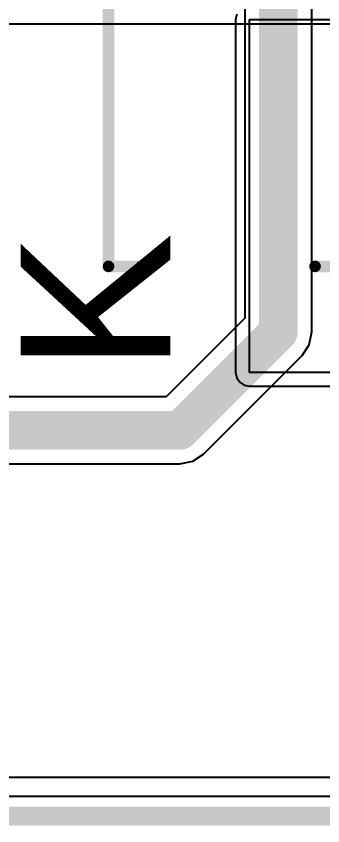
# Model space of a CAD drawing. Header units: inches. Extents: x 0 to 13.9, y -0.2 to 3.4.
# Drawn here: x 3.2952 to 3.454, y 1.245 to 1.6647 of the extents above; entities that cross this region are included whole.
import ezdxf

# ---------------------------------------------------------------- set-up
doc = ezdxf.new("R2010")
doc.units = ezdxf.units.IN
doc.header["$MEASUREMENT"] = 0
for name, color, linetype in [('Board_Outline', 216, 'Continuous'), ('Bottom Layer', 5, 'Continuous'), ('Dimensions', 6, 'Continuous'), ('Layer 1', 16, 'Continuous'), ('Layer 2', 76, 'Continuous'), ('Mechanical 4', 56, 'Continuous'), ('Mechanical 6', 56, 'Continuous'), ('Pad Holes', 156, 'Continuous'), ('Top Layer', 1, 'Continuous')]:
    doc.layers.add(name, color=color, linetype=linetype)
doc.styles.add('Arial', font='', dxfattribs={"height": 0.2})
doc.styles.get('Arial').set_extended_font_data('Arial')

msp = doc.modelspace()

# ---------------------------------------------------------------- hatches: boundary and pattern name
at = {"layer": 'Mechanical 4'}
h = msp.add_hatch(color=56, dxfattribs=at)
edge = h.paths.add_edge_path()
edge.add_arc((3.343, 1.535), 0.0015, 0, 360)
h = msp.add_hatch(color=56, dxfattribs=at)
edge = h.paths.add_edge_path()
edge.add_arc((3.343, 1.535), 0.0015, 0, 360)
h = msp.add_hatch(color=56, dxfattribs=at)
edge = h.paths.add_edge_path()
edge.add_arc((3.36, 1.535), 0.0015, 0, 360)
h = msp.add_hatch(color=56, dxfattribs=at)
edge = h.paths.add_edge_path()
edge.add_arc((3.45, 1.535), 0.0015, 0, 360)
at = {"layer": 'Pad Holes'}
h = msp.add_hatch(color=7, dxfattribs=at)
edge = h.paths.add_edge_path()
edge.add_arc((3.343, 1.535), 0.0015, 0, 360)
h = msp.add_hatch(color=7, dxfattribs=at)
edge = h.paths.add_edge_path()
edge.add_arc((3.343, 1.535), 0.0015, 0, 360)
h = msp.add_hatch(color=7, dxfattribs=at)
edge = h.paths.add_edge_path()
edge.add_arc((3.36, 1.535), 0.0015, 0, 360)
h = msp.add_hatch(color=7, dxfattribs=at)
edge = h.paths.add_edge_path()
edge.add_arc((3.45, 1.535), 0.0015, 0, 360)

# ---------------------------------------------------------------- linework, layer by layer
at = {"layer": 'Board_Outline'}
msp.add_lwpolyline([(0.75, 1.25, 0.01, 0.01, 0), (4, 1.25, 0.01, 0.01, 0)], format="xyseb", dxfattribs=at)
at = {"layer": 'Bottom Layer'}
for p, q in [((3.41367, 1.78769), (3.41367, 1.50818)), ((3.44833, 1.501), (3.44833, 1.78769)), ((3.41367, 1.50818), (3.37282, 1.46733)), ((3.44701, 1.49437), (3.44833, 1.501)), ((3.44326, 1.48874), (3.44701, 1.49437)), ((3.39226, 1.43774), (3.44326, 1.48874)), ((3.37282, 1.46733), (2.64401, 1.46733)), ((3.38663, 1.43399), (3.39226, 1.43774)), ((2.591, 1.43267), (3.38, 1.43267)), ((3.38, 1.43267), (3.38663, 1.43399)), ((3.83353, 1.2602), (2.96615, 1.2602))]:
    msp.add_line(p, q, dxfattribs=at)
for points in [[(3.431, 1.501, 0.02, 0.02, 0), (3.431, 1.795, 0.02, 0.02, 0)], [(3.38, 1.45, 0.02, 0.02, 0), (3.431, 1.501, 0.02, 0.02, 0)], [(2.591, 1.45, 0.02, 0.02, 0), (3.38, 1.45, 0.02, 0.02, 0)]]:
    msp.add_lwpolyline(points, format="xyseb", dxfattribs=at)
for points in [[(3.426, 1.501, 0.01, 0.01, 1), (3.436, 1.501, 0.01, 0.01, 1)], [(3.426, 1.501, 0.01, 0.01, 1), (3.436, 1.501, 0.01, 0.01, 1)], [(3.375, 1.45, 0.01, 0.01, 1), (3.385, 1.45, 0.01, 0.01, 1)], [(3.375, 1.45, 0.01, 0.01, 1), (3.385, 1.45, 0.01, 0.01, 1)]]:
    msp.add_lwpolyline(points, format="xyseb", close=True, dxfattribs=at)
at = {"layer": 'Dimensions'}
msp.add_lwpolyline([(0.765, 1.25, 0.01, 0.01, 0), (4.11, 1.25, 0.01, 0.01, 0)], format="xyseb", dxfattribs=at)
at = {"layer": 'Layer 1'}
for p, q in [((2.80949, 1.66075), (3.711, 1.66075)), ((3.83353, 1.2602), (0.75, 1.2602))]:
    msp.add_line(p, q, dxfattribs=at)
at = {"layer": 'Layer 2'}
msp.add_line((3.81201, 1.27), (0.73, 1.27), dxfattribs=at)
at = {"layer": 'Mechanical 4'}
for points in [[(3.343, 1.535, 0.006, 0.006, 0), (3.343, 1.765, 0.006, 0.006, 0)], [(3.343, 1.535, 0.006, 0.006, 0), (3.36, 1.535, 0.006, 0.006, 0)], [(3.45, 1.535, 0.006, 0.006, 0), (3.467, 1.535, 0.006, 0.006, 0)]]:
    msp.add_lwpolyline(points, format="xyseb", dxfattribs=at)
for points in [[(3.3415, 1.535, 0.003, 0.003, 1), (3.3445, 1.535, 0.003, 0.003, 1)], [(3.3415, 1.535, 0.003, 0.003, 1), (3.3445, 1.535, 0.003, 0.003, 1)], [(3.3585, 1.535, 0.003, 0.003, 1), (3.3615, 1.535, 0.003, 0.003, 1)], [(3.4485, 1.535, 0.003, 0.003, 1), (3.4515, 1.535, 0.003, 0.003, 1)]]:
    msp.add_lwpolyline(points, format="xyseb", close=True, dxfattribs=at)
at = {"layer": 'Mechanical 6'}
msp.add_lwpolyline([(0.75, 1.25, 0.005, 0.005, 0), (4, 1.25, 0.005, 0.005, 0)], format="xyseb", dxfattribs=at)
at = {"layer": 'Top Layer'}
for p, q in [((3.40941, 1.66573), (3.40886, 1.663)), ((3.40886, 1.663), (3.40886, 1.48)), ((3.416, 1.48), (3.416, 1.663)), ((3.416, 1.663), (3.571, 1.663)), ((3.40886, 1.48), (3.40941, 1.47727)), ((3.746, 1.48), (3.416, 1.48)), ((3.40941, 1.47727), (3.41095, 1.47495)), ((3.41095, 1.47495), (3.41327, 1.47341)), ((3.41327, 1.47341), (3.416, 1.47286)), ((3.416, 1.47286), (3.746, 1.47286)), ((3.83353, 1.2602), (2.61614, 1.2602))]:
    msp.add_line(p, q, dxfattribs=at)

# ---------------------------------------------------------------- texts
at = {"layer": 'Mechanical 4', "style": 'Arial'}
msp.add_text('K', height=0.0775, rotation=90, dxfattribs=at).set_placement((3.375, 1.48))

doc.saveas('drawing.dxf')
